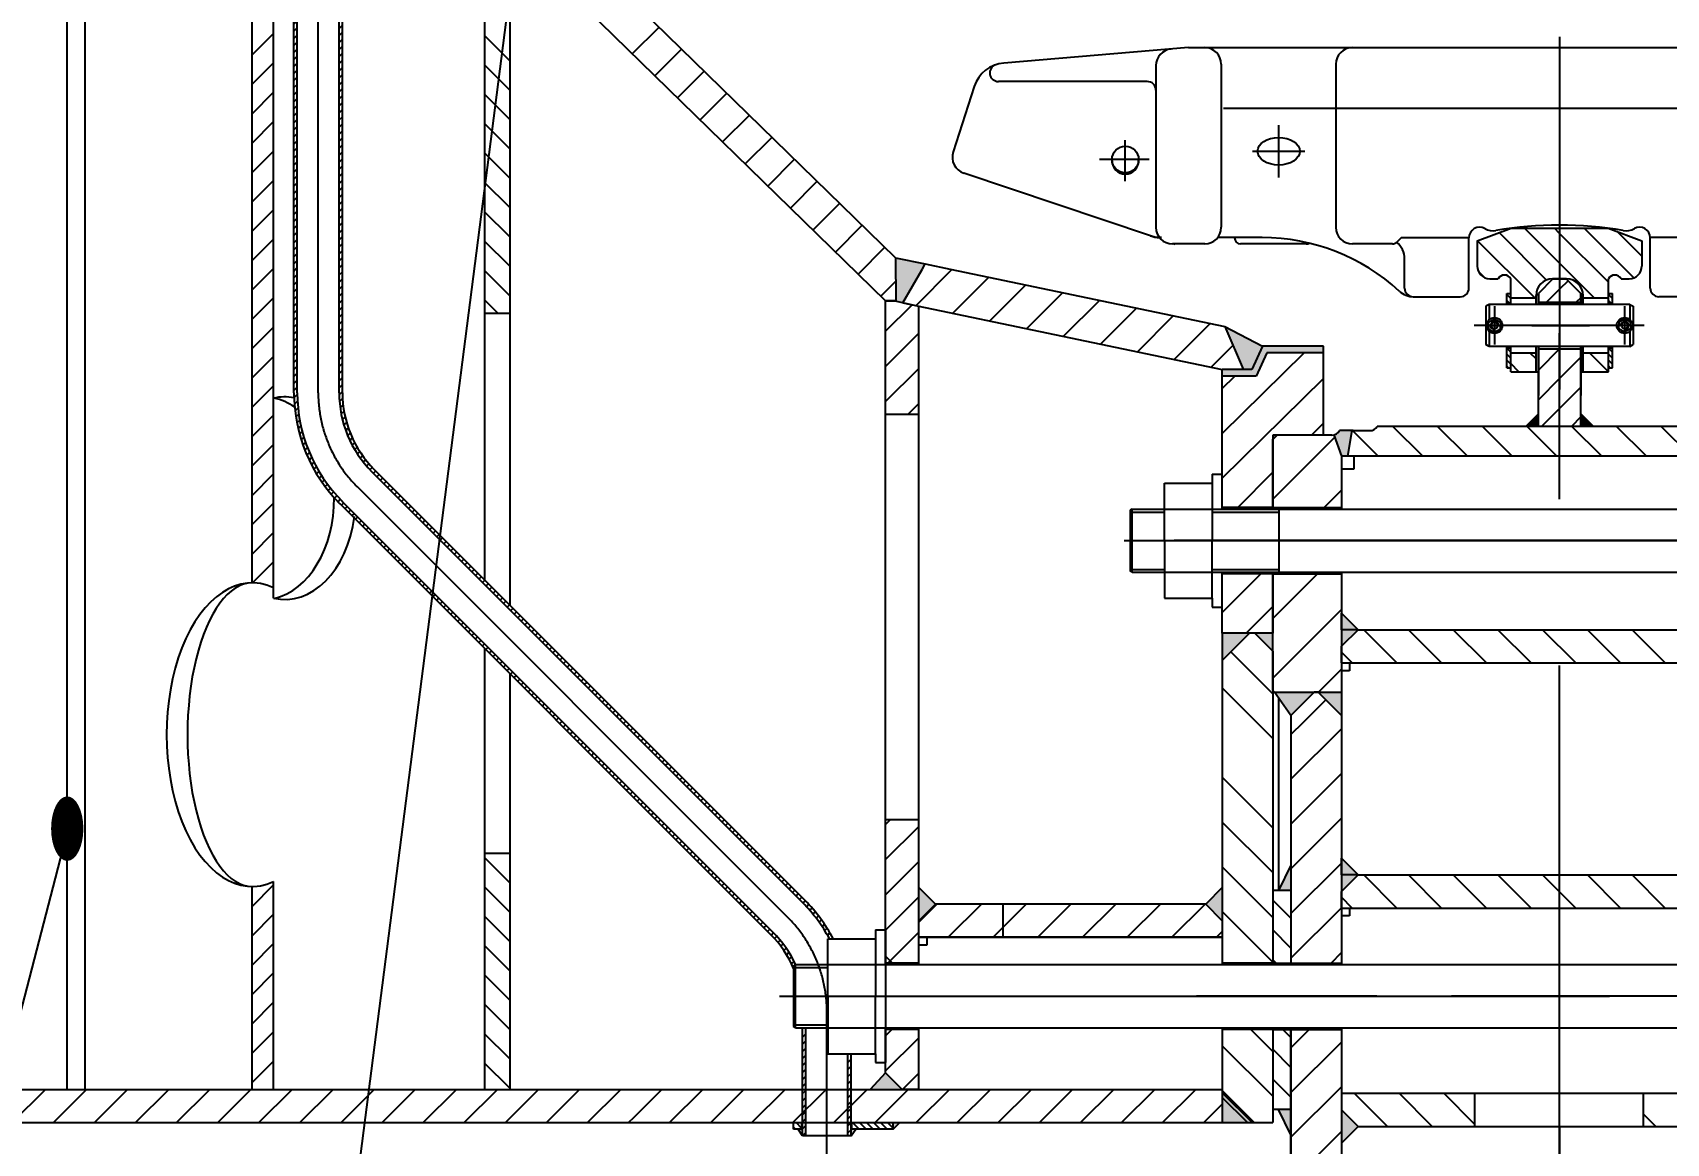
# Model space of a CAD drawing. Header units: millimetres. Extents: x 0 to 42000, y 0 to 29700.
# Drawn here: x 17909 to 20370, y 8345 to 10017 of the extents above; entities that cross this region are included whole.
import ezdxf
from ezdxf.enums import TextEntityAlignment as Align

# ---------------------------------------------------------------- set-up
doc = ezdxf.new("R2010")
doc.units = ezdxf.units.MM
doc.header["$LTSCALE"] = 1000
doc.linetypes.add('G', pattern=[2, 1.25, -0.25, 0.25, -0.25])
doc.linetypes.add('K', pattern=[2.5, 1.25, -0.25, 0.25, -0.25, 0.25, -0.25])
for name, color, linetype in [('01', 7, 'Continuous'), ('02', 1, 'Continuous'), ('05', 142, 'G'), ('07', 6, 'K'), ('08', 1, 'Continuous'), ('10', 1, 'Continuous')]:
    doc.layers.add(name, color=color, linetype=linetype)
doc.styles.get("Standard").update_dxf_attribs({"font": 'isocp', "width": 0.707, "bigfont": 'intecad.shx'})
doc.dimstyles.new('INTE', dxfattribs={"dimscale": 100, "dimtxt": 3.5, "dimasz": 3, "dimexe": 3, "dimexo": 0, "dimgap": 1, "dimtad": 1, "dimdec": 0, "dimdsep": 46, "dimtxsty": 'Standard', "dimcen": 0, "dimclrd": 1, "dimclre": 1, "dimclrt": 3, "dimaunit": 1, "dimadec": 0, "dimazin": 0, "dimtfac": 1, "dimtdec": 0, "dimtmove": 0, "dimatfit": 0, "dimfxl": 1, "dimarcsym": 0})
pattern_1 = [(45, (21651.241, 7300.267), (5.303301, -5.303301), [])]

# ---------------------------------------------------------------- blocks, each defined once
blk = doc.blocks.new('*D674')
at = {"layer": '08', "color": 1, "lineweight": -2}
for p, q in [((20087.6, 12098.5), (22112.2, 12098.5)), ((21812.2, 11798.5), (21812.2, 7640.5)), ((20404, 7340.5), (22112.2, 7340.5))]:
    blk.add_line(p, q, dxfattribs=at)
at = {"layer": '08', "color": 1}
for points in [[(21762.2, 11798.5), (21862.2, 11798.5), (21812.2, 12098.5)], [(21762.2, 7640.5), (21862.2, 7640.5), (21812.2, 7340.5)]]:
    blk.add_solid(points, dxfattribs=at)
at = {"layer": 'DEFPOINTS', "color": 0}
for p in [(20087.6, 12098.5), (20404, 7340.5), (21812.2, 7340.5)]:
    blk.add_point(p, dxfattribs=at)
at = {"layer": '08', "color": 3, "insert": (21537.2, 9719.5), "char_height": 350, "attachment_point": 5, "rotation": 90}
blk.add_mtext('4758', dxfattribs=at)
blk = doc.blocks.new('*D675')
at = {"layer": '08', "color": 1, "lineweight": -2}
for p, q in [((32404, 24603.7), (33320.5, 24603.7)), ((33020.5, 7640.5), (33020.5, 24303.7)), ((18876.1, 7340.5), (33320.5, 7340.5))]:
    blk.add_line(p, q, dxfattribs=at)
at = {"layer": '08', "color": 1}
for points in [[(32970.5, 24303.7), (33070.5, 24303.7), (33020.5, 24603.7)], [(32970.5, 7640.5), (33070.5, 7640.5), (33020.5, 7340.5)]]:
    blk.add_solid(points, dxfattribs=at)
at = {"layer": 'DEFPOINTS', "color": 0}
for p in [(32404, 24603.7), (33020.5, 24603.7), (18876.1, 7340.5)]:
    blk.add_point(p, dxfattribs=at)
at = {"layer": '08', "color": 3, "insert": (32745.5, 17193.2), "char_height": 350, "attachment_point": 5, "rotation": 90}
blk.add_mtext('17263', dxfattribs=at)

msp = doc.modelspace()

# ---------------------------------------------------------------- hatches: boundary and pattern name
at = {"layer": '01', "linetype": 'Continuous'}
msp.add_hatch(color=7, dxfattribs=at).paths.add_polyline_path([(19248.8, 9660.4), (19253.6, 9668.6), (19208.9, 9677.8), (19209.4, 9613.1), (19193.8, 9612.9), (19207.8, 9612.9), (19219.9, 9610.2)])
at = {"layer": '01'}
h = msp.add_hatch(color=256, dxfattribs=at)
h.paths.add_polyline_path([(19068.8, 8365.9), (19062.1, 8365.9), (19068.8, 8355.9)])
h.paths.add_polyline_path([(19149.1, 8365.9), (19141.8, 8365.9), (19141.8, 8355.9)])
h.paths.add_polyline_path([(19215.4, 8375.9), (19205.3, 8375.9), (19205.3, 8365.9)])
at = {"layer": '02', "linetype": 'Continuous'}
h = msp.add_hatch(dxfattribs=at)
h.set_pattern_fill('LINE', color=1, scale=60, angle=135, style=0)
h.set_pattern_definition(pattern_1)
h.paths.add_polyline_path([(18375.8, 9636.7, -0.001895), (18370.8, 9637.9), (18370.8, 10244.9), (18375.8, 10244.9)])
h.paths.add_polyline_path([(18302.8, 10244.9), (18307.8, 10244.9), (18307.8, 9657.1, -0.001956), (18302.8, 9658.9)])
at = {"layer": '02'}
h = msp.add_hatch(dxfattribs=at)
h.set_pattern_fill('LINE', color=256, scale=60, angle=135, style=0)
h.set_pattern_definition(pattern_1)
h.paths.add_polyline_path([(18370.8, 9474.7), (18370.8, 9637.9, 0.001895), (18375.8, 9636.7), (18375.8, 9474.7, 0.198912), (18423.7, 9359.1), (18931.5, 8851.4), (18931.5, 8844.3), (18420.2, 9355.6, -0.198912)])
h.paths.add_polyline_path([(18372.1, 9307.5, -0.198912), (18302.8, 9474.7), (18302.8, 9658.9, 0.001956), (18307.8, 9657.1), (18307.8, 9474.7, 0.198912), (18375.6, 9311.1), (18855.2, 8831.5), (18848.1, 8831.5)])
for points in [[(20176.8, 9443), (20176.8, 9424), (20157.8, 9424)], [(20240.8, 9443), (20240.8, 9424), (20259.8, 9424)], [(19785.3, 8725.5), (19804.3, 8725.5), (19804.3, 8763.5)], [(19193.8, 8450.9), (19170.3, 8425.9), (19218.8, 8425.9)], [(19785.3, 8395.5), (19804.3, 8395.5), (19804.3, 8357.5)]]:
    msp.add_hatch(color=256, dxfattribs=at).paths.add_polyline_path(points)
at = {"layer": '02', "linetype": 'Continuous'}
h = msp.add_hatch(color=1, dxfattribs=at)
edge = h.paths.add_edge_path()
edge.add_ellipse((19866, 9423.8), major_axis=(-9.19, 9.19), ratio=1, start_angle=146.8312, end_angle=196.5154)
edge.add_line((19877.4, 9417.6), (19896.1, 9417.6))
edge.add_line((19896.1, 9417.6), (19889.3, 9379))
edge.add_line((19889.3, 9379), (19880.3, 9379))
edge.add_line((19880.3, 9379), (19868.7, 9411.1))
at = {"layer": '02'}
h = msp.add_hatch(color=256, dxfattribs=at)
h.paths.add_polyline_path([(19880.3, 9143), (19905.3, 9118), (19880.3, 9118)])
h.paths.add_polyline_path([(19880.3, 9118), (19905.3, 9118), (19880.3, 9093)])
at = {"layer": '02', "linetype": 'Continuous'}
for points in [[(19839.3, 9024), (19804.3, 8989), (19779.3, 9024)], [(19845.3, 9024), (19880.3, 9024), (19880.3, 8989)], [(19880.3, 8345), (19905.3, 8370), (19880.3, 8395)]]:
    msp.add_hatch(color=1, dxfattribs=at).paths.add_polyline_path(points)
at = {"layer": '02'}
h = msp.add_hatch(color=256, dxfattribs=at)
h.paths.add_polyline_path([(19880.3, 8774), (19905.3, 8749), (19880.3, 8749)])
h.paths.add_polyline_path([(19880.3, 8749), (19905.3, 8749), (19880.3, 8724)])
at = {"layer": '02', "linetype": 'Continuous'}
h = msp.add_hatch(dxfattribs=at)
h.set_pattern_fill('LINE', color=1, scale=60, angle=45, style=0)
h.set_pattern_definition([(135, (21651.241, 7300.267), (5.3033, 5.3033), [])])
h.paths.add_polyline_path([(19142.8, 8365.9), (19142.8, 8375.9), (19205.3, 8375.9), (19205.3, 8365.9)])
h.paths.add_polyline_path([(19067.8, 8365.9), (19055.3, 8365.9), (19055.3, 8375.9), (19067.8, 8375.9)])
at = {"layer": '07', "linetype": 'K'}
for points in [[(19761.6, 9544.7), (19704.8, 9574.2), (19732.3, 9510.2), (19700.8, 9509.7), (19700.8, 9509.7), (19745.3, 9509.7)], [(19768, 9534.7), (19853.3, 9534.7), (19853.3, 9544.7), (19761.6, 9544.7), (19745.3, 9509.7), (19700.8, 9509.7), (19700.8, 9499.7), (19751.7, 9499.7)], [(19193.8, 8450.9), (19170.3, 8425.9), (19218.8, 8425.9)]]:
    msp.add_hatch(color=6, dxfattribs=at).paths.add_polyline_path(points)
h = msp.add_hatch(color=6, dxfattribs=at)
h.paths.add_polyline_path([(19741.8, 9112.7), (19700.8, 9112.7), (19700.8, 9071.7)])
h.paths.add_polyline_path([(19777, 9112.7), (19749.8, 9112.7), (19777, 9085.5)])
h = msp.add_hatch(color=6, dxfattribs=at)
h.paths.add_polyline_path([(19243.8, 8679.9), (19268.8, 8704.9), (19243.8, 8729.9)])
h.paths.add_polyline_path([(19700.8, 8679.9), (19700.8, 8729.9), (19675.8, 8704.9)])
h = msp.add_hatch(color=6, dxfattribs=at)
h.paths.add_polyline_path([(19738.8, 8375.9), (19745.8, 8375.9), (19700.8, 8420.9), (19700.8, 8413.9)])
h.paths.add_polyline_path([(19700.8, 8375.9), (19738.8, 8375.9), (19700.8, 8413.9)], flags=17)

# ---------------------------------------------------------------- linework, layer by layer
for p, q in [((20084.8, 9703.4), (20135.8, 9722.4)), ((20135.8, 9722.4), (20281.8, 9722.4)), ((20281.8, 9722.4), (20332.8, 9703.4)), ((20084.8, 9703.4), (20084.8, 9665.4)), ((20332.8, 9703.4), (20332.8, 9665.4)), ((20103.8, 9646.4), (20116.3, 9646.4)), ((20135.3, 9607.7), (20135.3, 9646.4)), ((20198.3, 9646), (20219.3, 9646)), ((20198.8, 9646), (20218.8, 9646)), ((20282.3, 9607.7), (20282.3, 9646.4)), ((20301.3, 9646.4), (20313.8, 9646.4)), ((20129.3, 9623.9), (20135.3, 9623.9)), ((20129.3, 9607.7), (20129.3, 9623.9)), ((20135.3, 9607.7), (20135.3, 9623.9)), ((20173.3, 9607.7), (20173.3, 9621)), ((20244.3, 9607.7), (20244.3, 9621)), ((20282.3, 9607.7), (20282.3, 9623.9)), ((20282.3, 9623.9), (20288.3, 9623.9)), ((20288.3, 9607.7), (20288.3, 9623.9)), ((20314.8, 9607.7), (20102.8, 9607.7)), ((20135.3, 9617.4), (20173.3, 9617.4)), ((20244.3, 9617.4), (20282.3, 9617.4)), ((20314.8, 9544.2), (20102.8, 9544.2)), ((20129.3, 9512.4), (20129.3, 9544.2)), ((20135.3, 9512.4), (20135.3, 9544.2)), ((20135.3, 9506.4), (20135.3, 9544.2)), ((20173.3, 9534.4), (20135.3, 9534.4)), ((20173.3, 9506.4), (20173.3, 9544.2)), ((20244.3, 9506.4), (20244.3, 9544.2)), ((20282.3, 9534.4), (20244.3, 9534.4)), ((20282.3, 9512.4), (20282.3, 9544.2)), ((20282.3, 9506.4), (20282.3, 9544.2)), ((20288.3, 9512.4), (20288.3, 9544.2)), ((20129.3, 9512.4), (20135.3, 9512.4)), ((20135.3, 9506.4), (20176.8, 9506.4)), ((20240.8, 9506.4), (20282.3, 9506.4)), ((20282.3, 9512.4), (20288.3, 9512.4)), ((20613.3, 9424), (19934.2, 9424)), ((19868.7, 9411.1), (19880.3, 9379)), ((19896.1, 9417.6), (19889.3, 9379)), ((19880.3, 9379), (19880.3, 9299.5)), ((20613.3, 9379), (19889.3, 9379)), ((19565.3, 9299.5), (19562.3, 9297.8)), ((19565.3, 9204.5), (19565.3, 9299.5)), ((19786.3, 9204.5), (19786.3, 9299.5)), ((19565.3, 9204.5), (19562.3, 9206.2)), ((19880.3, 9204.5), (19880.3, 9024)), ((19905.3, 9118), (19880.3, 9093)), ((19905.3, 9118), (20505.3, 9118)), ((19880.3, 9068), (19880.3, 9093)), ((19880.3, 9068), (20537.3, 9068)), ((19777, 9026.3), (19779.3, 9024)), ((19779.3, 9024), (19880.3, 9024)), ((19845.3, 9024), (19839.3, 9024)), ((19905.3, 8749), (19880.3, 8724)), ((19905.3, 8749), (20505.3, 8749)), ((19880.3, 8699), (19880.3, 8724)), ((19880.3, 8699), (20537.3, 8699)), ((19058.3, 8613.7), (19055.3, 8612)), ((19058.3, 8518.7), (19058.3, 8613.7)), ((19058.3, 8518.7), (19055.3, 8520.4)), ((19880.3, 8420), (20537.3, 8420)), ((19880.3, 8420), (19880.3, 8395)), ((19880.3, 8395), (19905.3, 8370)), ((19905.3, 8370), (20518.3, 8370))]:
    msp.add_line(p, q)
for centre in [(20110.8, 9575.9), (20306.8, 9575.9)]:
    msp.add_circle(centre, 12)
for centre, radius, start, end in [((20103.8, 9665.4), 19, 180, 270), ((20125.8, 9641), 10.9, 29.2776, 150.7224), ((20198.3, 9621), 25, 90, 180), ((20219.3, 9621), 25, 0, 90), ((20291.8, 9641), 10.9, 29.2776, 150.7224), ((20313.8, 9665.4), 19, 270, 0)]:
    msp.add_arc(centre, radius, start, end)
at = {"layer": '01', "color": 7, "linetype": 'Continuous'}
for p, q in [((18302.8, 9474.7), (18302.8, 10244.9)), ((18307.8, 9474.7), (18307.8, 10244.9)), ((18370.8, 9474.7), (18370.8, 10244.9)), ((18375.8, 9474.7), (18375.8, 10244.9)), ((19208.9, 9677.8), (18658.6, 10214.3)), ((17961.3, 8425.9), (17961.3, 10204.9)), ((17988.4, 8425.9), (17988.4, 10204.9)), ((18239.6, 9188.4), (18239.6, 10204.9)), ((18271.8, 9165.5), (18271.8, 10204.9)), ((18589.8, 10204.9), (18589.8, 9193)), ((18627.8, 10204.9), (18627.8, 9155)), ((19193.8, 9612.9), (18627.8, 10164.8)), ((19600.8, 9967.1), (19600.8, 9723.7)), ((19699.3, 9969.2), (19699.3, 9723.7)), ((19970.7, 9708.2), (20072.3, 9708.2)), ((20446.9, 9708.2), (20345.3, 9708.2)), ((19208.9, 9677.8), (19209.4, 9613.1)), ((19208.9, 9677.8), (19253.6, 9668.6)), ((19219.9, 9610.2), (19248.8, 9660.4)), ((19248.8, 9660.4), (19253.6, 9668.6)), ((19253.6, 9668.6), (19290.8, 9660.8)), ((19290.8, 9660.8), (19704.8, 9574.2)), ((20198.8, 9646), (20176.8, 9624)), ((20218.8, 9646), (20240.8, 9624)), ((20176.8, 9607.7), (20176.8, 9624)), ((20240.8, 9607.7), (20240.8, 9624)), ((19209.4, 9613.1), (19193.8, 9612.9)), ((19193.8, 8613.7), (19193.8, 9612.9)), ((19193.8, 9612.9), (19207.8, 9612.9)), ((19207.8, 9612.9), (19243.8, 9604.9)), ((19219.9, 9610.2), (19700.5, 9509.7)), ((19243.8, 8613.7), (19243.8, 9605.2)), ((20129.3, 9609.4), (20135.3, 9609.4)), ((20176.8, 9611), (20240.8, 9611)), ((20282.3, 9609.4), (20288.3, 9609.4)), ((18589.8, 9594.4), (18627.8, 9594.4)), ((19853.3, 9410.8), (19853.3, 9544.7)), ((20129.3, 9542.4), (20135.3, 9542.4)), ((20176.8, 9424), (20176.8, 9544.2)), ((20176.8, 9541), (20240.8, 9541)), ((20240.8, 9424), (20240.8, 9544.2)), ((20282.3, 9542.4), (20288.3, 9542.4)), ((19700.8, 9299.5), (19700.8, 9509.7)), ((19243.8, 9441.9), (19193.8, 9441.9)), ((19783, 9410.8), (19777, 9404.8)), ((19777, 9410.8), (19777, 9299.5)), ((19853.3, 9410.8), (19777, 9410.8)), ((19777, 9299.5), (19777, 9404.8)), ((19866, 9410.8), (19783, 9410.8)), ((19069, 8706.8), (18420.2, 9355.6)), ((19072.5, 8710.3), (18423.7, 9359.1)), ((19020.9, 8658.7), (18372.1, 9307.5)), ((19024.4, 8662.2), (18375.6, 9311.1)), ((19777, 9302), (19880.3, 9302)), ((19565.3, 9299.5), (20632.3, 9299.5)), ((19565.3, 9204.5), (20632.3, 9204.5)), ((19777, 9204.5), (19777, 9112.7)), ((19777, 9026.3), (19777, 9204.5)), ((19777, 9202), (19880.3, 9202)), ((18589.8, 9089.8), (18589.8, 8425.9)), ((19700.8, 9071.7), (19700.8, 8613.7)), ((18627.8, 9051.8), (18627.8, 8425.9)), ((19804.3, 8989), (19804.3, 8613.7)), ((19880.3, 8989), (19880.3, 8613.7)), ((18271.8, 8425.9), (18271.8, 8738.7)), ((18239.6, 8425.9), (18239.6, 8731.4)), ((19777, 8725.5), (19777, 8613.7)), ((19675.8, 8704.9), (19268.8, 8704.9)), ((19700.8, 8654.9), (19243.8, 8654.9)), ((19058.3, 8613.7), (20632.3, 8613.7)), ((19193.8, 8616.2), (19243.8, 8616.2)), ((19777, 8616.2), (19880.3, 8616.2)), ((19058.3, 8518.7), (20632.3, 8518.7)), ((19068.8, 8355.9), (19068.8, 8518.7)), ((19073.8, 8355.9), (19073.8, 8518.7)), ((19193.8, 8450.9), (19193.8, 8518.7)), ((19243.8, 8516.2), (19193.8, 8516.2)), ((19243.8, 8425.9), (19243.8, 8518.7)), ((19700.8, 8518.7), (19700.8, 8413.9)), ((19777, 8518.7), (19777, 8395.5)), ((19777, 8516.2), (19880.3, 8516.2)), ((19804.3, 8518.7), (19804.3, 8223)), ((19880.3, 8518.7), (19880.3, 8217)), ((19136.8, 8355.9), (19136.8, 8479.6)), ((19141.8, 8355.9), (19141.8, 8479.6)), ((13728.8, 8425.9), (19700.8, 8425.9)), ((19141.8, 8375.9), (19141.8, 8425.9)), ((20081.3, 8370), (20081.3, 8420)), ((20335.3, 8370), (20335.3, 8420)), ((13728.8, 8375.9), (19777, 8375.9)), ((19055.3, 8365.9), (19055.3, 8375.9)), ((19068.8, 8365.9), (19055.3, 8365.9)), ((19067.8, 8365.9), (19067.8, 8375.9)), ((19205.3, 8365.9), (19141.8, 8365.9)), ((19142.8, 8365.9), (19142.8, 8375.9)), ((19205.3, 8365.9), (19205.3, 8375.9)), ((19141.8, 8355.9), (19068.8, 8355.9))]:
    msp.add_line(p, q, dxfattribs=at)
at = {"layer": '01'}
for p, q in [((19649.8, 9994.2), (19371.7, 9971)), ((19649.8, 9994.2), (20767.8, 9994.2)), ((19871.8, 9969.2), (19871.8, 9723.7)), ((19587.8, 9943.2), (19363.7, 9943.2)), ((19327.4, 9935.8), (19295.5, 9837.1)), ((20822.5, 9902.4), (19702.7, 9902.4)), ((19574.8, 9823.7), (19574.8, 9825.7)), ((19592.9, 9710.8), (19311.7, 9805.1)), ((19674.3, 9698.7), (19625.8, 9698.7)), ((19760.8, 9708.2), (19693.9, 9708.2)), ((19719.3, 9707.7), (19719.3, 9708.2)), ((19827.3, 9698.7), (19728.3, 9698.7)), ((19957.1, 9698.7), (19896.8, 9698.7)), ((19970.7, 9708.2), (19963.2, 9701.1)), ((20072.3, 9632.2), (20072.3, 9707.9)), ((20345.3, 9632.2), (20345.3, 9707.9)), ((19975.3, 9632.2), (19975.3, 9676.2)), ((20198.8, 9646), (20176.8, 9624)), ((20218.8, 9646), (20198.8, 9646)), ((20240.8, 9624), (20218.8, 9646)), ((19989, 9619.2), (20059.3, 9619.2)), ((20102.8, 9607.7), (20097.8, 9604.8)), ((20097.8, 9604.8), (20097.8, 9547.1)), ((20102.8, 9607.7), (20102.8, 9584.9)), ((20314.8, 9607.7), (20314.8, 9584.9)), ((20314.8, 9607.7), (20319.8, 9604.8)), ((20319.8, 9604.8), (20319.8, 9547.1)), ((20428.6, 9619.2), (20358.3, 9619.2)), ((20101.8, 9580.8), (20110.8, 9586)), ((20101.8, 9575.9), (20101.8, 9580.8)), ((20101.8, 9575.9), (20101.8, 9571.1)), ((20101.8, 9571.1), (20110.8, 9565.9)), ((20110.8, 9586), (20119.8, 9580.8)), ((20110.8, 9565.9), (20119.8, 9571.1)), ((20119.8, 9580.8), (20119.8, 9575.9)), ((20119.8, 9571.1), (20119.8, 9575.9)), ((20306.8, 9586), (20297.8, 9580.8)), ((20297.8, 9580.8), (20297.8, 9575.9)), ((20297.8, 9571.1), (20297.8, 9575.9)), ((20306.8, 9565.9), (20297.8, 9571.1)), ((20315.8, 9580.8), (20306.8, 9586)), ((20315.8, 9571.1), (20306.8, 9565.9)), ((20315.8, 9575.9), (20315.8, 9580.8)), ((20315.8, 9575.9), (20315.8, 9571.1)), ((20102.8, 9544.2), (20097.8, 9547.1)), ((20102.8, 9567), (20102.8, 9544.2)), ((20314.8, 9567), (20314.8, 9544.2)), ((20314.8, 9544.2), (20319.8, 9547.1)), ((19897.7, 9417.6), (19877.4, 9417.6)), ((19897.7, 9417.6), (19923, 9417.6)), ((19880.3, 9379), (19880.3, 9360)), ((19899.3, 9379), (19880.3, 9379)), ((19899.3, 9360), (19899.3, 9379)), ((19685.8, 9352), (19685.8, 9338.6)), ((19685.8, 9352), (19700.8, 9352)), ((19880.3, 9360), (19899.3, 9360)), ((19613.8, 9252), (19613.8, 9338.6)), ((19613.8, 9338.6), (19685.8, 9338.6)), ((19685.8, 9338.6), (19685.8, 9252)), ((19777, 9302), (19700.8, 9302)), ((19562.3, 9297.8), (19562.3, 9206.2)), ((19613.8, 9252), (19613.8, 9165.4)), ((19685.8, 9165.4), (19685.8, 9252)), ((19777, 9202), (19700.8, 9202)), ((19613.8, 9165.4), (19685.8, 9165.4)), ((19685.8, 9165.4), (19685.8, 9152)), ((19685.8, 9152), (19700.8, 9152)), ((19777, 9085.5), (19777, 9112.7)), ((19777, 9085.5), (19777, 8613.7)), ((19892.3, 9056), (19880.3, 9056)), ((19892.3, 9068), (19892.3, 9056)), ((19785.3, 9015.6), (19785.3, 8725.5)), ((19839.3, 9024), (19804.3, 8989)), ((19880.3, 8989), (19845.3, 9024)), ((19700.8, 8729.9), (19675.8, 8704.9)), ((19804.3, 8725.5), (19777, 8725.5)), ((19700.8, 8679.9), (19675.8, 8704.9)), ((19892.3, 8687), (19880.3, 8687)), ((19892.3, 8699), (19892.3, 8687)), ((19178.8, 8666.2), (19193.8, 8666.2)), ((19178.8, 8666.2), (19178.8, 8652.8)), ((19193.8, 8666.2), (19193.8, 8466.2)), ((19106.8, 8652.8), (19178.8, 8652.8)), ((19106.8, 8566.2), (19106.8, 8652.8)), ((19178.8, 8652.8), (19178.8, 8566.2)), ((19055.3, 8612), (19055.3, 8520.4)), ((19106.8, 8566.2), (19106.8, 8479.6)), ((19178.8, 8479.6), (19178.8, 8566.2)), ((19777, 8518.7), (19777, 8375.9)), ((19804.3, 8197.6), (19804.3, 8518.7)), ((19106.8, 8479.6), (19178.8, 8479.6)), ((19178.8, 8479.6), (19178.8, 8466.2)), ((19178.8, 8466.2), (19193.8, 8466.2)), ((19193.8, 8450.9), (19170.3, 8425.9)), ((19218.8, 8425.9), (19193.8, 8450.9)), ((19804.3, 8395.5), (19777, 8395.5)), ((19068.8, 8355.9), (19062.1, 8365.9)), ((19141.8, 8355.9), (19149.1, 8365.9)), ((19205.3, 8365.9), (19215.4, 8375.9))]:
    msp.add_line(p, q, dxfattribs=at)
for centre, radius in [((19554.8, 9825.7), 20), ((20110.8, 9575.9), 4.8), ((20306.8, 9575.9), 4.8)]:
    msp.add_circle(centre, radius, dxfattribs=at)
for centre, radius, start, end in [((19625.8, 9967.1), 25, 94.7636, 180), ((19674.3, 9969.2), 25, 0, 90), ((19896.8, 9969.2), 25, 90, 180), ((19375.9, 9920.2), 51, 94.7636, 162.121), ((19363.7, 9956.2), 13, 108.6646, 270), ((19587.8, 9930.2), 13, 0, 90), ((19319.8, 9829.3), 25.5, 162.121, 251.459), ((19554.8, 9823.7), 20, 180, 0), ((19625.8, 9723.7), 25, 180, 270), ((19674.3, 9723.7), 25, 270, 0), ((19896.8, 9723.7), 25, 180, 270), ((20088.3, 9707.9), 16, 60.336, 180), ((20108.6, 9743.5), 25, 240.336, 279.8803), ((20208.8, 9168.2), 559, 80.1197, 99.8803), ((20309, 9743.5), 25, 260.1197, 299.664), ((20329.3, 9707.9), 16, 0, 119.664), ((19609.1, 9759.2), 51, 251.459, 266.6169), ((19728.3, 9707.7), 9, 180, 270), ((19760.8, 9403.2), 305, 47.3837, 90), ((19827.3, 9707.7), 9, 270, 299.166), ((19957.1, 9707.7), 9, 270, 313.432), ((19943.3, 9676.2), 32, 0, 51.3701), ((19989, 9651.2), 32, 227.3837, 270), ((19988.3, 9632.2), 13, 180, 270), ((20059.3, 9632.2), 13, 270, 0), ((20358.3, 9632.2), 13, 180, 270), ((19923, 9430.6), 13, 269.8114, 329.4898), ((19866, 9423.8), 13, 270, 331.5154)]:
    msp.add_arc(centre, radius, start, end, dxfattribs=at)
at = {"layer": '01', "color": 7, "linetype": 'Continuous'}
for centre, radius, start, end in [((18539.3, 9474.7), 236.5, 180, 225), ((18539.3, 9474.7), 231.5, 180, 225), ((18539.3, 9474.7), 168.5, 180, 225), ((18539.3, 9474.7), 163.5, 180, 225), ((18905.3, 8543.1), 236.5, 27.647, 45), ((18905.3, 8543.1), 231.5, 28.2972, 45), ((18905.3, 8543.1), 168.5, 24.7829, 45), ((18905.3, 8543.1), 163.5, 23.4467, 45)]:
    msp.add_arc(centre, radius, start, end, dxfattribs=at)
at = {"layer": '01'}
msp.add_ellipse((19785.8, 9838.2), major_axis=(-31.8, 0), ratio=0.653543, dxfattribs=at)
at = {"layer": '01', "color": 7, "linetype": 'Continuous'}
for centre, major_axis, ratio, start_param, end_param in [((18289.2, 9315.9), (0, -152.5), 0.697594, 9.295339, 9.589018), ((18257, 9315.9), (0, -152.5), 0.69754, 2.685362, 2.98949), ((18257, 9315.9), (0, -152.5), 0.69754, 0.152102, 1.576279), ((18289.2, 9315.9), (0, -152.5), 0.697594, 6.118945, 7.671895), ((18239.6, 8959.9), (0, 228.5), 0.563041, -0.253166, 3.394758), ((18239.6, 8959.9), (0, 228.5), 0.42561, 0, 3.141593)]:
    msp.add_ellipse(centre, major_axis=major_axis, ratio=ratio, start_param=start_param, end_param=end_param, dxfattribs=at)
at = {"layer": '02'}
for p, q in [((18912.4, 12298.5), (18031.1, 5427.6)), ((20176.8, 9443), (20157.8, 9424)), ((20240.8, 9443), (20259.8, 9424)), ((19880.3, 9118), (19880.3, 9143)), ((19880.3, 9143), (19905.3, 9118)), ((19905.3, 9118), (19880.3, 9118)), ((18931.5, 8844.3), (18935, 8847.9)), ((18936.7, 8839), (18940.3, 8842.5)), ((18942, 8833.7), (18945.6, 8837.2)), ((17961.3, 8813.8), (17081.4, 5427.6)), ((18851.5, 8828.1), (18854.9, 8831.5)), ((18856.8, 8822.8), (18860.4, 8826.3)), ((18862.1, 8817.4), (18865.7, 8821)), ((18867.4, 8812.1), (18871, 8815.7)), ((18872.7, 8806.8), (18876.3, 8810.4)), ((18947.3, 8828.4), (18950.4, 8831.5)), ((18950.4, 8831.5), (18950.9, 8831.9)), ((18952.7, 8823.1), (18956.2, 8826.6)), ((18958, 8817.8), (18961.5, 8821.3)), ((18963.3, 8812.5), (18966.8, 8816)), ((18968.6, 8807.2), (18972.1, 8810.7)), ((18878.1, 8801.5), (18881.6, 8805.1)), ((18883.4, 8796.2), (18886.9, 8799.8)), ((18888.7, 8790.9), (18892.2, 8794.5)), ((18894, 8785.6), (18897.5, 8789.2)), ((18899.3, 8780.3), (18902.8, 8783.9)), ((18973.9, 8801.9), (18977.4, 8805.4)), ((18979.2, 8796.6), (18982.7, 8800.1)), ((18984.5, 8791.3), (18988, 8794.8)), ((18989.8, 8786), (18993.3, 8789.5)), ((18995.1, 8780.7), (18998.6, 8784.2)), ((18904.6, 8775), (18908.1, 8778.6)), ((18909.9, 8769.7), (18913.4, 8773.3)), ((18915.2, 8764.4), (18918.7, 8767.9)), ((18920.5, 8759.1), (18924, 8762.6)), ((19000.4, 8775.4), (19003.9, 8778.9)), ((19005.7, 8770.1), (19009.2, 8773.6)), ((19011, 8764.8), (19014.5, 8768.3)), ((19016.3, 8759.5), (19019.8, 8763)), ((19804.3, 8763.5), (19785.3, 8725.5)), ((19880.3, 8749), (19880.3, 8774)), ((19880.3, 8774), (19905.3, 8749)), ((18925.8, 8753.8), (18929.3, 8757.3)), ((18931.1, 8748.5), (18931.5, 8748.9)), ((18931.5, 8748.9), (18934.6, 8752)), ((18936.4, 8743.2), (18939.9, 8746.7)), ((18941.7, 8737.9), (18945.2, 8741.4)), ((18947, 8732.6), (18950.5, 8736.1)), ((19021.6, 8754.2), (19025.1, 8757.7)), ((19026.9, 8748.9), (19030.4, 8752.4)), ((19032.2, 8743.6), (19035.7, 8747.1)), ((19037.5, 8738.3), (19041, 8741.8)), ((19042.8, 8732.9), (19046.3, 8736.5)), ((19905.3, 8749), (19880.3, 8749)), ((18952.3, 8727.3), (18955.8, 8730.8)), ((18957.6, 8722), (18961.1, 8725.5)), ((18962.9, 8716.7), (18966.4, 8720.2)), ((18968.2, 8711.4), (18971.7, 8714.9)), ((18973.5, 8706.1), (18977, 8709.6)), ((19048.1, 8727.6), (19051.6, 8731.2)), ((19053.4, 8722.3), (19056.9, 8725.9)), ((19058.7, 8717), (19062.3, 8720.6)), ((19064, 8711.7), (19067.6, 8715.3)), ((19069.3, 8706.4), (19072.9, 8710)), ((18978.8, 8700.8), (18982.3, 8704.3)), ((18984.1, 8695.5), (18987.7, 8699)), ((18989.4, 8690.2), (18993, 8693.7)), ((18994.7, 8684.9), (18998.3, 8688.4)), ((19074.5, 8701), (19078.1, 8704.6)), ((19079.6, 8695.5), (19083.1, 8699)), ((19084.4, 8689.7), (19088, 8693.3)), ((19089.1, 8683.8), (19092.7, 8687.4)), ((19000, 8679.6), (19003.6, 8683.1)), ((19005.3, 8674.3), (19008.9, 8677.8)), ((19010.6, 8669), (19014.2, 8672.5)), ((19015.9, 8663.7), (19019.5, 8667.2)), ((19021.2, 8658.3), (19024.8, 8661.9)), ((19093.6, 8677.7), (19097.2, 8681.3)), ((19098, 8671.4), (19101.6, 8675)), ((19102.1, 8665), (19105.7, 8668.6)), ((19106.1, 8658.3), (19109.7, 8662)), ((19026.4, 8652.9), (19029.9, 8656.4)), ((19031.3, 8647.2), (19034.9, 8650.8)), ((19036, 8641.3), (19039.6, 8644.9)), ((19040.4, 8635.1), (19044, 8638.7)), ((19044.6, 8628.7), (19048.2, 8632.3)), ((19048.5, 8622), (19052.2, 8625.6)), ((19052.1, 8615), (19055.9, 8618.7)), ((19068.8, 8504.4), (19073.8, 8509.4)), ((19068.8, 8493.8), (19073.8, 8498.8)), ((19068.8, 8483.2), (19073.8, 8488.2)), ((19068.8, 8472.6), (19073.8, 8477.6)), ((19068.8, 8462), (19073.8, 8467)), ((19136.8, 8466.3), (19141.8, 8471.3)), ((19068.8, 8451.4), (19073.8, 8456.4)), ((19068.8, 8440.7), (19073.8, 8445.7)), ((19136.8, 8455.7), (19141.8, 8460.7)), ((19136.8, 8445.1), (19141.8, 8450.1)), ((19136.8, 8434.5), (19141.8, 8439.5)), ((19068.8, 8430.1), (19073.8, 8435.1)), ((19068.8, 8419.5), (19073.8, 8424.5)), ((19136.8, 8423.9), (19141.8, 8428.9)), ((19136.8, 8413.3), (19141.8, 8418.3)), ((19068.8, 8408.9), (19073.8, 8413.9)), ((19068.8, 8398.3), (19073.8, 8403.3)), ((19068.8, 8387.7), (19073.8, 8392.7)), ((19136.8, 8402.7), (19141.8, 8407.7)), ((19136.8, 8392.1), (19141.8, 8397.1)), ((19804.3, 8395.5), (19785.3, 8395.5)), ((19804.3, 8357.5), (19785.3, 8395.5)), ((19068.8, 8377.1), (19073.8, 8382.1)), ((19068.8, 8366.5), (19073.8, 8371.5)), ((19136.8, 8381.5), (19141.8, 8386.5)), ((19136.8, 8370.9), (19141.8, 8375.9)), ((19136.8, 8360.3), (19141.8, 8365.3)), ((19068.8, 8355.9), (19073.8, 8360.9))]:
    msp.add_line(p, q, dxfattribs=at)
at = {"layer": '02', "color": 1, "linetype": 'Continuous'}
for p, q in [((18239.6, 9983.2), (18271.8, 10015.4)), ((18812.3, 9984.9), (18852.6, 10025.2)), ((18627.8, 9974.4), (18589.8, 10012.4)), ((18846.3, 9951.7), (18886.6, 9992)), ((18239.6, 9939), (18271.8, 9971.2)), ((18627.8, 9930.2), (18589.8, 9968.2)), ((18880.3, 9918.6), (18920.6, 9958.9)), ((18239.6, 9894.8), (18271.8, 9927)), ((18627.8, 9886), (18589.8, 9924)), ((18914.3, 9885.4), (18954.6, 9925.7)), ((18948.3, 9852.2), (18988.6, 9892.5)), ((18239.6, 9850.6), (18271.8, 9882.8)), ((18627.8, 9841.8), (18589.8, 9879.8)), ((18982.3, 9819.1), (19022.7, 9859.4)), ((18239.6, 9806.4), (18271.8, 9838.6)), ((18627.8, 9797.6), (18589.8, 9835.6)), ((19016.4, 9785.9), (19056.7, 9826.2)), ((18239.6, 9762.2), (18271.8, 9794.4)), ((19050.4, 9752.7), (19090.7, 9793.1)), ((18627.8, 9753.4), (18589.8, 9791.4)), ((18239.6, 9718), (18271.8, 9750.2)), ((18627.8, 9709.2), (18589.8, 9747.2)), ((19084.4, 9719.6), (19124.7, 9759.9)), ((19118.4, 9686.4), (19158.7, 9726.7)), ((20208.8, 9669.7), (20156.1, 9722.4)), ((20208.8, 9714.6), (20201, 9722.4)), ((20320.7, 9647.7), (20245.9, 9722.4)), ((18239.6, 9673.8), (18271.8, 9706)), ((18627.8, 9665), (18589.8, 9703)), ((19600.8, 9708.2), (19592.9, 9710.8)), ((19609.1, 9708.2), (19600.8, 9708.2)), ((19628.6, 9698.8), (19630, 9698.4)), ((20171.3, 9617.4), (20085.2, 9703.5)), ((20189.3, 9644.3), (20117.9, 9715.7)), ((20282.3, 9641.1), (20208.8, 9714.6)), ((20332.8, 9680.4), (20296.2, 9717)), ((19152.4, 9653.3), (19192.7, 9693.6)), ((20261.1, 9617.4), (20208.8, 9669.7)), ((18239.6, 9629.6), (18271.8, 9661.8)), ((18627.8, 9620.8), (18589.8, 9658.8)), ((19239.6, 9606.1), (19293.7, 9660.2)), ((19295.2, 9594.5), (19349.2, 9648.6)), ((20095.6, 9648.3), (20086.7, 9657.1)), ((19186.4, 9620.1), (19209.1, 9642.8)), ((19350.7, 9582.9), (19404.8, 9636.9)), ((19406.3, 9571.2), (19460.3, 9625.3)), ((20135.3, 9616.6), (20129.3, 9622.6)), ((20208.8, 9630.7), (20189.1, 9611)), ((20221.5, 9643.3), (20208.8, 9630.7)), ((20288.3, 9616.6), (20282.3, 9622.6)), ((18239.6, 9585.4), (18271.8, 9617.6)), ((18610, 9594.4), (18589.8, 9614.6)), ((19193.8, 9567.4), (19233.6, 9607.2)), ((19461.8, 9559.6), (19515.9, 9613.7)), ((19517.4, 9548), (19571.5, 9602.1)), ((20133.5, 9609.4), (20129.3, 9613.6)), ((20240.8, 9617.8), (20234, 9611)), ((20286.5, 9609.4), (20282.3, 9613.6)), ((18268.2, 9569.9), (18271.8, 9573.4)), ((19572.9, 9536.4), (19627, 9590.5)), ((19628.5, 9524.8), (19682.6, 9578.8)), ((18239.6, 9541.2), (18268.2, 9569.9)), ((19193.8, 9514.3), (19243.8, 9564.3)), ((19684.1, 9513.1), (19716.9, 9546)), ((18239.6, 9497), (18271.8, 9529.2)), ((20135.3, 9535.8), (20129.3, 9541.8)), ((20135.3, 9526.8), (20129.3, 9532.8)), ((20135.3, 9517.8), (20129.3, 9523.8)), ((20173.3, 9525.6), (20164.5, 9534.4)), ((20208.8, 9540.9), (20176.8, 9508.9)), ((20208.9, 9541), (20208.8, 9540.9)), ((20240.8, 9528), (20208.8, 9496)), ((20282.3, 9506.4), (20254.3, 9534.4)), ((20288.3, 9535.8), (20282.3, 9541.8)), ((20288.3, 9526.8), (20282.3, 9532.8)), ((20288.3, 9517.8), (20282.3, 9523.8)), ((19193.8, 9461.3), (19243.8, 9511.3)), ((20131.7, 9512.4), (20129.3, 9514.8)), ((20147.6, 9506.4), (20135.3, 9518.7)), ((20284.7, 9512.4), (20282.3, 9514.8)), ((18239.6, 9452.8), (18271.8, 9485.1)), ((20208.8, 9496), (20176.8, 9464)), ((20240.8, 9483.1), (20208.8, 9451.1)), ((19227.4, 9441.9), (19243.8, 9458.3)), ((20208.8, 9451.1), (20181.7, 9424)), ((18239.6, 9408.6), (18271.8, 9440.9)), ((20002.8, 9379), (19957.8, 9424)), ((20070.1, 9379), (20025.1, 9424)), ((20137.5, 9379), (20092.5, 9424)), ((20204.8, 9379), (20159.8, 9424)), ((20240.8, 9438.2), (20226.6, 9424)), ((20272.2, 9379), (20227.2, 9424)), ((20339.5, 9379), (20294.5, 9424)), ((20406.9, 9379), (20361.9, 9424)), ((19777, 9404.2), (19783.6, 9410.8)), ((19777, 9314.4), (19870, 9407.4)), ((19935.4, 9379), (19896.2, 9418.2)), ((18239.6, 9364.4), (18271.8, 9396.7)), ((18239.6, 9320.2), (18271.8, 9352.5)), ((19854.4, 9302), (19880.3, 9327.9)), ((19565.3, 9295.1), (19613.8, 9295.1)), ((19685.8, 9295.1), (19786.3, 9295.1)), ((19565.3, 9208.7), (19613.8, 9208.7)), ((19685.8, 9208.7), (19786.3, 9208.7)), ((19777, 9134.8), (19844.2, 9202)), ((19777, 9045), (19880.3, 9148.3)), ((19963.9, 9068), (19913.9, 9118)), ((20031.2, 9068), (19981.2, 9118)), ((20098.6, 9068), (20048.6, 9118)), ((20165.9, 9068), (20115.9, 9118)), ((20233.3, 9068), (20183.3, 9118)), ((20300.7, 9068), (20250.7, 9118)), ((20368, 9068), (20318, 9118)), ((19896.5, 9068), (19880.3, 9084.2)), ((19845.8, 9024), (19880.3, 9058.5)), ((19804.3, 8989), (19779.3, 9024)), ((19823.3, 8979), (19856.8, 9012.5)), ((19880.3, 9024), (19880.3, 8989)), ((19804.3, 8960), (19823.3, 8979)), ((19804.3, 8892.7), (19880.3, 8968.7)), ((19804.3, 8825.3), (19880.3, 8901.3)), ((19804.3, 8758), (19880.3, 8834)), ((19193.8, 8771.9), (19243.8, 8821.9)), ((19193.8, 8718.8), (19243.8, 8768.8)), ((19804.3, 8690.6), (19880.3, 8766.6)), ((19963.9, 8699), (19913.9, 8749)), ((20031.2, 8699), (19981.2, 8749)), ((20098.6, 8699), (20048.6, 8749)), ((20165.9, 8699), (20115.9, 8749)), ((20233.3, 8699), (20183.3, 8749)), ((20300.7, 8699), (20250.7, 8749)), ((20368, 8699), (20318, 8749)), ((18239.6, 8701.5), (18271.8, 8733.8)), ((19193.8, 8665.8), (19243.8, 8715.8)), ((19804.3, 8683.5), (19777, 8710.8)), ((19896.5, 8699), (19880.3, 8715.2)), ((18239.6, 8657.3), (18271.8, 8689.6)), ((19243.8, 8677.8), (19270.9, 8704.9)), ((19288.2, 8654.9), (19338.2, 8704.9)), ((19355.6, 8654.9), (19405.6, 8704.9)), ((19422.9, 8654.9), (19472.9, 8704.9)), ((19490.3, 8654.9), (19540.3, 8704.9)), ((19557.6, 8654.9), (19607.6, 8704.9)), ((19625, 8654.9), (19675, 8704.9)), ((19804.3, 8623.3), (19880.3, 8699.3)), ((19197.2, 8616.2), (19243.8, 8662.8)), ((19692.3, 8654.9), (19700.8, 8663.4)), ((19804.3, 8638.6), (19777, 8665.9)), ((18239.6, 8613.1), (18271.8, 8645.4)), ((19781.8, 8616.2), (19777, 8621)), ((19864.6, 8616.2), (19880.3, 8631.9)), ((18239.6, 8568.9), (18271.8, 8601.2)), ((19058.3, 8609.3), (19106.8, 8609.3)), ((18239.6, 8524.8), (18271.8, 8557)), ((18239.6, 8480.6), (18271.8, 8512.8)), ((19058.3, 8522.9), (19106.8, 8522.9)), ((19804.3, 8503.9), (19792, 8516.2)), ((19804.3, 8488.6), (19831.9, 8516.2)), ((19804.3, 8421.2), (19880.3, 8497.2)), ((18239.6, 8436.4), (18271.8, 8468.6)), ((19804.3, 8459), (19777, 8486.3)), ((19804.3, 8414.1), (19777, 8441.4)), ((17878.6, 8375.9), (17928.6, 8425.9)), ((17940.5, 8375.9), (17990.5, 8425.9)), ((18002.3, 8375.9), (18052.3, 8425.9)), ((18064.2, 8375.9), (18114.2, 8425.9)), ((18126.1, 8375.9), (18176.1, 8425.9)), ((18188, 8375.9), (18238, 8425.9)), ((18249.8, 8375.9), (18299.8, 8425.9)), ((18311.7, 8375.9), (18361.7, 8425.9)), ((18373.6, 8375.9), (18423.6, 8425.9)), ((18435.4, 8375.9), (18485.4, 8425.9)), ((18497.3, 8375.9), (18547.3, 8425.9)), ((18559.2, 8375.9), (18609.2, 8425.9)), ((18621.1, 8375.9), (18671.1, 8425.9)), ((18682.9, 8375.9), (18732.9, 8425.9)), ((18744.8, 8375.9), (18794.8, 8425.9)), ((18815.1, 8384.3), (18856.7, 8425.9)), ((18868.5, 8375.9), (18918.5, 8425.9)), ((18930.4, 8375.9), (18980.4, 8425.9)), ((18992.3, 8375.9), (19042.3, 8425.9)), ((19054.2, 8375.9), (19104.2, 8425.9)), ((19116, 8375.9), (19166, 8425.9)), ((19177.9, 8375.9), (19227.9, 8425.9)), ((19239.8, 8375.9), (19289.8, 8425.9)), ((19301.6, 8375.9), (19351.6, 8425.9)), ((19363.5, 8375.9), (19413.5, 8425.9)), ((19425.4, 8375.9), (19475.4, 8425.9)), ((19487.3, 8375.9), (19537.3, 8425.9)), ((19549.1, 8375.9), (19599.1, 8425.9)), ((19611, 8375.9), (19661, 8425.9)), ((19804.3, 8353.9), (19880.3, 8429.9)), ((19949.6, 8370), (19899.6, 8420)), ((20017, 8370), (19967, 8420)), ((20081.3, 8373.1), (20034.3, 8420)), ((19672.9, 8375.9), (19700.8, 8403.8)), ((19778, 8395.5), (19777, 8396.5)), ((18806.7, 8375.9), (18815.1, 8384.3)), ((19905.3, 8370), (19880.3, 8345)), ((20353.8, 8370), (20335.3, 8388.5)), ((19804.3, 8286.5), (19880.3, 8362.5))]:
    msp.add_line(p, q, dxfattribs=at)
at = {"layer": '02'}
for centre, start, end in [((20110.8, 9575.9), 357.3887, 273.4423), ((20306.8, 9575.9), 266.5577, 182.6113)]:
    msp.add_arc(centre, 6, start, end, dxfattribs=at)
at = {"layer": '05', "color": 142, "linetype": 'G'}
for p, q in [((18339.3, 9474.7), (18339.3, 10372.2)), ((19046.7, 8684.5), (18397.9, 9333.3)), ((19105.3, 8235.2), (19105.3, 8543.1))]:
    msp.add_line(p, q, dxfattribs=at)
at = {"layer": '05', "color": 4, "linetype": 'G'}
for p, q in [((20208.8, 10010.5), (20208.8, 9686.6)), ((19554.8, 9793.4), (19554.8, 9854.8)), ((19590.7, 9825.7), (19515.9, 9825.7)), ((20208.8, 9750.3), (20208.8, 9479.7)), ((20208.8, 7814.3), (20208.8, 9709.7)), ((20110.8, 9604.8), (20110.8, 9547.1)), ((20306.8, 9604.8), (20306.8, 9547.1)), ((20336.1, 9575.9), (20080.2, 9575.9)), ((20103.2, 9575.9), (20119.2, 9575.9)), ((20143.9, 9575.9), (20121.3, 9575.9)), ((20294.1, 9575.9), (20123.6, 9575.9)), ((20166.8, 9576), (20254, 9576)), ((20296.9, 9575.9), (20274.3, 9575.9)), ((19552.9, 9252), (20945.5, 9252)), ((19850.8, 9252), (19628.3, 9252)), ((20646.1, 9252), (19724.9, 9252)), ((19034.1, 8566.2), (20945.5, 8566.2)), ((19850.8, 8566.2), (19662.2, 8566.2)), ((19933.4, 8566.2), (19724.9, 8566.2)), ((20646.1, 8566.2), (20046, 8566.2)), ((20208.8, 8371.3), (20208.8, 7607.5))]:
    msp.add_line(p, q, dxfattribs=at)
at = {"layer": '05'}
for p, q in [((19785.8, 9798.6), (19785.8, 9877.7)), ((19746.3, 9838.2), (19825.3, 9838.2)), ((20101.2, 9575.9), (20120.6, 9575.9)), ((20110.8, 9586.5), (20110.8, 9565.4)), ((20316.4, 9575.9), (20297, 9575.9)), ((20306.8, 9586.5), (20306.8, 9565.4)), ((19609.6, 9252), (19690, 9252))]:
    msp.add_line(p, q, dxfattribs=at)
at = {"layer": '05', "color": 142, "linetype": 'G'}
for centre, start, end in [((18539.3, 9474.7), 180, 225), ((18905.3, 8543.1), 0, 45)]:
    msp.add_arc(centre, 200, start, end, dxfattribs=at)
at = {"layer": '07', "color": 6, "linetype": 'K'}
for p, q in [((20176.8, 9624), (20176.8, 9607.7)), ((20240.8, 9624), (20240.8, 9607.7)), ((19704.8, 9574.2), (19761.6, 9544.7)), ((19704.8, 9574.2), (19732.3, 9510.2)), ((19700.8, 9413.5), (19824.3, 9534.7)), ((19761.6, 9544.7), (19745.3, 9509.7)), ((19768, 9534.7), (19751.7, 9499.7)), ((19853.3, 9544.7), (19761.6, 9544.7)), ((19853.3, 9534.7), (19768, 9534.7)), ((20176.8, 9544.2), (20176.8, 9470.4)), ((20240.8, 9544.2), (20240.8, 9470.4)), ((19732.3, 9510.2), (19700.5, 9509.7)), ((19745.3, 9509.7), (19700.8, 9509.7)), ((19751.7, 9499.7), (19700.8, 9499.7)), ((19700.8, 9480.9), (19719.6, 9499.7)), ((19700.8, 9346.2), (19853.3, 9496.2)), ((18239.6, 9276.1), (18271.8, 9308.3)), ((18239.6, 9231.9), (18271.8, 9264.1)), ((18239.6, 9188.4), (18239.6, 9245.6)), ((18240.3, 9188.4), (18271.8, 9219.9)), ((19700.8, 9112.7), (19700.8, 9204.5)), ((19700.8, 9144.1), (19758.7, 9202)), ((19736.8, 9112.7), (19777, 9153)), ((19700.8, 9112.7), (19700.8, 9071.7)), ((19777, 9112.7), (19700.8, 9112.7)), ((19777, 9112.7), (19700.8, 9112.7)), ((19741.8, 9112.7), (19700.8, 9071.7)), ((19749.8, 9112.7), (19741.8, 9112.7)), ((19749.8, 9112.7), (19777, 9085.5)), ((19777, 9021.6), (19713.9, 9084.8)), ((19777, 8954.3), (19700.8, 9030.5)), ((19777, 8819.6), (19700.8, 8895.8)), ((19193.8, 8824.9), (19200.8, 8831.9)), ((19243.8, 8831.9), (19193.8, 8831.9)), ((19777, 8752.2), (19700.8, 8828.4)), ((18589.8, 8781.4), (18627.8, 8781.4)), ((18627.8, 8737), (18589.8, 8775)), ((18627.8, 8781.1), (18627.5, 8781.4)), ((19777, 8684.9), (19700.8, 8761.1)), ((18239.6, 8665.6), (18239.6, 8731.4)), ((18627.8, 8692.8), (18589.8, 8730.8)), ((19243.8, 8729.9), (19268.8, 8704.9)), ((18627.8, 8648.6), (18589.8, 8686.6)), ((19243.8, 8679.9), (19268.8, 8704.9)), ((19370.8, 8654.9), (19370.8, 8704.9)), ((19777, 8617.5), (19700.8, 8693.7)), ((19243.8, 8654.9), (19243.8, 8679.9)), ((18627.8, 8604.4), (18589.8, 8642.4)), ((19243.8, 8654.9), (19700.8, 8654.9)), ((19255.8, 8642.9), (19243.8, 8642.9)), ((19255.8, 8654.9), (19255.8, 8642.9)), ((19243.8, 8616.2), (19193.8, 8616.2)), ((19777, 8616.2), (19700.8, 8616.2)), ((18627.8, 8560.2), (18589.8, 8598.2)), ((18627.8, 8516), (18589.8, 8554)), ((19193.8, 8506.7), (19203.3, 8516.2)), ((19777, 8516.2), (19700.8, 8516.2)), ((19777, 8482.8), (19743.6, 8516.2)), ((18627.8, 8471.8), (18589.8, 8509.8)), ((19193.8, 8453.7), (19243.8, 8503.7)), ((19777, 8415.5), (19700.8, 8491.7)), ((18627.8, 8427.6), (18589.8, 8465.6)), ((19193.8, 8450.9), (19170.3, 8425.9)), ((19218.8, 8425.9), (19193.8, 8450.9)), ((19219.1, 8425.9), (19243.8, 8450.6)), ((19243.8, 8425.9), (19218.8, 8425.9)), ((19749, 8376.1), (19700.8, 8424.3)), ((19700.8, 8420.9), (19745.8, 8375.9)), ((19700.8, 8413.9), (19700.8, 8375.9)), ((19738.8, 8375.9), (19700.8, 8413.9))]:
    msp.add_line(p, q, dxfattribs=at)
at = {"layer": '10'}
for p, q in [((19835.3, 9410.8), (19853.3, 9428.8)), ((19724, 9302), (19777, 9355)), ((19204, 8616.2), (19193.8, 8626.4))]:
    msp.add_line(p, q, dxfattribs=at)

# ---------------------------------------------------------------- texts
at = {"layer": '02', "width": 0.954386}
msp.add_text('●', height=90, dxfattribs=at).set_placement((17934.3, 8768.8), (17988.3, 8768.8), align=Align.FIT)

# ---------------------------------------------------------------- dimensions: what is measured, and where the dimension line sits
at = {"layer": '08'}
dim = msp.add_linear_dim(base=(33020.5, 24603.7), p1=(18876.1, 7340.5), p2=(32404, 24603.7), angle=90, dimstyle='INTE', dxfattribs=at)
dim.commit()
dim.dimension.update_dxf_attribs({"geometry": '*D675', "text_midpoint": (33020.5, 17193.2), "dimtype": 160})
dim = msp.add_linear_dim(base=(21812.2, 7340.5), p1=(20087.6, 12098.5), p2=(20404, 7340.5), angle=90, dimstyle='INTE', dxfattribs=at)
dim.commit()
dim.dimension.update_dxf_attribs({"geometry": '*D674', "text_midpoint": (21537.2, 9719.5)})

doc.saveas('drawing.dxf')
